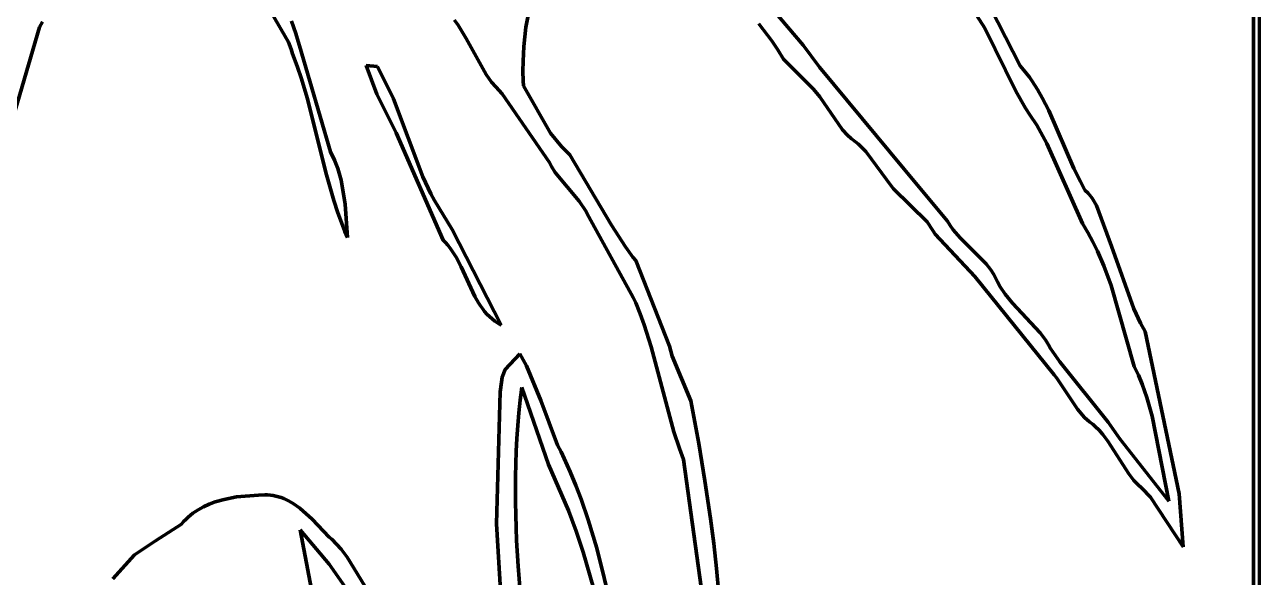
# Model space of a CAD drawing. Header units: millimetres. Extents: x 0 to 7.9, y 0 to 11.
# Drawn here: x 4.979 to 7.875, y 2.919 to 4.215 of the extents above; entities that cross this region are included whole.
import ezdxf

# ---------------------------------------------------------------- set-up
doc = ezdxf.new("R2010")
doc.units = ezdxf.units.MM
doc.layers.add('color#020202ff', color=7, linetype='CONTINUOUS', lineweight=100)
doc.layers.add('color#fefefeff', color=7, linetype='CONTINUOUS', lineweight=100)

msp = doc.modelspace()

# ---------------------------------------------------------------- linework, layer by layer
at = {"layer": 'color#020202ff'}
for p, q in [((7.875, 11.0278), (7.875, 0.2306)), ((7.861, 0.3889), (7.8611, 9.6806)), ((6.193, 4.4005), (6.1549, 4.2089)), ((7.2063, 4.3303), (7.3142, 4.1178)), ((6.7151, 4.2725), (6.8051, 4.1669)), ((5.5982, 4.1737), (5.5581, 4.2428)), ((7.2309, 4.2061), (7.2114, 4.2371)), ((5.0138, 4.2089), (4.9097, 3.8558)), ((5.0208, 4.2213), (5.0138, 4.2089)), ((5.605, 4.2228), (5.6152, 4.1943)), ((5.9958, 4.2132), (5.9872, 4.2251)), ((6.015, 4.1819), (5.9958, 4.2132)), ((6.1549, 4.2089), (6.15, 4.1632)), ((6.7314, 4.1765), (6.7009, 4.217)), ((7.3043, 4.0586), (7.2309, 4.2061)), ((5.6044, 4.1576), (5.5982, 4.1737)), ((5.6152, 4.1943), (5.6209, 4.1749)), ((5.6209, 4.1749), (5.6235, 4.165)), ((6.0614, 4.0979), (6.015, 4.1819)), ((6.7456, 4.1555), (6.7314, 4.1765)), ((5.6074, 4.1464), (5.6044, 4.1576)), ((5.6186, 4.1173), (5.6074, 4.1464)), ((5.6235, 4.165), (5.6962, 3.9167)), ((6.15, 4.1632), (6.1482, 4.1289)), ((6.7589, 4.1338), (6.7456, 4.1555)), ((6.8051, 4.1669), (6.8434, 4.1148)), ((5.6286, 4.0879), (5.6186, 4.1173)), ((5.7802, 4.1186), (5.8066, 4.1164)), ((5.805, 4.0514), (5.7802, 4.1186)), ((5.8066, 4.1164), (5.844, 4.0404)), ((6.1482, 4.1289), (6.148, 4.106)), ((6.8214, 4.0716), (6.7589, 4.1338)), ((6.8434, 4.1148), (7.0417, 3.8761)), ((7.3142, 4.1178), (7.3217, 4.1091)), ((5.642, 4.0433), (5.6286, 4.0879)), ((6.0744, 4.0801), (6.0614, 4.0979)), ((6.148, 4.106), (6.1488, 4.083)), ((6.1488, 4.083), (6.1495, 4.0715)), ((7.3217, 4.1091), (7.3288, 4.1003)), ((7.3288, 4.1003), (7.3357, 4.0912)), ((7.3357, 4.0912), (7.3422, 4.0819)), ((6.084, 4.0688), (6.0744, 4.0801)), ((6.0993, 4.0522), (6.084, 4.0688)), ((6.1495, 4.0715), (6.2125, 3.9599)), ((6.8296, 4.0633), (6.8214, 4.0716)), ((6.8445, 4.0452), (6.8296, 4.0633)), ((7.327, 4.0189), (7.3043, 4.0586)), ((7.3422, 4.0819), (7.3544, 4.0629)), ((7.3544, 4.0629), (7.3657, 4.0433)), ((5.6874, 3.8625), (5.642, 4.0433)), ((5.8506, 3.9609), (5.805, 4.0514)), ((5.844, 4.0404), (5.9133, 3.858)), ((6.2104, 3.8916), (6.0993, 4.0522)), ((6.8976, 3.9682), (6.8445, 4.0452)), ((7.3657, 4.0433), (7.3811, 4.013)), ((7.3371, 4.0035), (7.327, 4.0189)), ((7.353, 3.9788), (7.3371, 4.0035)), ((7.3811, 4.013), (7.4403, 3.8772)), ((6.9094, 3.9553), (6.8976, 3.9682)), ((7.3764, 3.9359), (7.353, 3.9788)), ((5.9605, 3.7096), (5.8506, 3.9609)), ((6.2125, 3.9599), (6.2382, 3.9286)), ((6.9181, 3.9474), (6.9094, 3.9553)), ((6.9276, 3.9401), (6.9181, 3.9474)), ((6.9351, 3.9342), (6.9276, 3.9401)), ((5.6962, 3.9167), (5.7057, 3.8973)), ((6.2382, 3.9286), (6.2577, 3.9097)), ((6.2577, 3.9097), (6.3554, 3.7448)), ((6.952, 3.9175), (6.9351, 3.9342)), ((7.0138, 3.8335), (6.952, 3.9175)), ((7.4604, 3.7486), (7.3764, 3.9359)), ((5.7057, 3.8973), (5.7134, 3.8774)), ((6.2152, 3.8817), (6.2104, 3.8916)), ((6.2237, 3.8677), (6.2152, 3.8817)), ((5.7043, 3.8027), (5.6874, 3.8625)), ((5.7134, 3.8774), (5.7213, 3.8501)), ((5.9133, 3.858), (5.932, 3.8179)), ((6.2795, 3.8009), (6.2237, 3.8677)), ((7.0417, 3.8761), (7.1436, 3.7542)), ((7.4403, 3.8772), (7.4553, 3.8467)), ((5.7213, 3.8501), (5.7308, 3.7938)), ((7.0169, 3.8299), (7.0138, 3.8335)), ((7.0957, 3.752), (7.0169, 3.8299)), ((7.4553, 3.8467), (7.4661, 3.8269)), ((7.4661, 3.8269), (7.4734, 3.8195)), ((5.7138, 3.7732), (5.7043, 3.8027)), ((5.7308, 3.7938), (5.7361, 3.7152)), ((5.932, 3.8179), (5.9404, 3.8022)), ((5.9404, 3.8022), (5.9823, 3.7341)), ((6.295, 3.7785), (6.2795, 3.8009)), ((7.4734, 3.8195), (7.4828, 3.8076)), ((7.4828, 3.8076), (7.4932, 3.7905)), ((5.7244, 3.7441), (5.7138, 3.7732)), ((6.3026, 3.7639), (6.295, 3.7785)), ((7.4932, 3.7905), (7.5284, 3.6955)), ((5.7301, 3.7296), (5.7244, 3.7441)), ((6.4067, 3.5749), (6.3026, 3.7639)), ((6.3554, 3.7448), (6.3881, 3.694)), ((7.1094, 3.732), (7.0957, 3.752)), ((7.1436, 3.7542), (7.1499, 3.7435)), ((7.1499, 3.7435), (7.1571, 3.7335)), ((7.473, 3.7272), (7.4604, 3.7486)), ((5.7361, 3.7152), (5.7301, 3.7296)), ((5.9665, 3.7036), (5.9605, 3.7096)), ((5.9823, 3.7341), (6.0971, 3.5103)), ((7.1147, 3.7234), (7.1094, 3.732)), ((7.2074, 3.6243), (7.1147, 3.7234)), ((7.1571, 3.7335), (7.1731, 3.715)), ((7.1731, 3.715), (7.2342, 3.6542)), ((7.4846, 3.7054), (7.473, 3.7272)), ((5.9721, 3.6973), (5.9665, 3.7036)), ((5.9773, 3.6907), (5.9721, 3.6973)), ((5.9822, 3.6839), (5.9773, 3.6907)), ((5.9868, 3.6768), (5.9822, 3.6839)), ((6.3881, 3.694), (6.406, 3.6697)), ((7.4954, 3.6832), (7.4846, 3.7054)), ((7.51, 3.6493), (7.4954, 3.6832)), ((7.5284, 3.6955), (7.5807, 3.5482)), ((5.9912, 3.6695), (5.9868, 3.6768)), ((6.003, 3.6469), (5.9912, 3.6695)), ((6.406, 3.6697), (6.4123, 3.6618)), ((6.4123, 3.6618), (6.4915, 3.461)), ((7.2342, 3.6542), (7.2454, 3.6396)), ((7.5272, 3.603), (7.51, 3.6493)), ((6.0353, 3.577), (6.003, 3.6469)), ((7.3935, 3.3934), (7.2074, 3.6243)), ((7.2454, 3.6396), (7.252, 3.6291)), ((7.252, 3.6291), (7.2577, 3.618)), ((7.2577, 3.618), (7.2608, 3.6117)), ((7.2608, 3.6117), (7.2675, 3.5997)), ((7.2675, 3.5997), (7.2791, 3.5829)), ((7.5818, 3.4129), (7.5272, 3.603)), ((6.0436, 3.5624), (6.0353, 3.577)), ((6.0481, 3.5555), (6.0436, 3.5624)), ((6.4124, 3.5623), (6.4067, 3.5749)), ((6.4228, 3.5369), (6.4124, 3.5623)), ((7.2791, 3.5829), (7.2964, 3.5619)), ((7.2964, 3.5619), (7.3613, 3.4918)), ((6.0529, 3.5487), (6.0481, 3.5555)), ((6.058, 3.5422), (6.0529, 3.5487)), ((6.0634, 3.536), (6.058, 3.5422)), ((6.0693, 3.5301), (6.0634, 3.536)), ((6.4322, 3.5111), (6.4228, 3.5369)), ((7.5807, 3.5482), (7.5962, 3.5145)), ((6.0755, 3.5246), (6.0693, 3.5301)), ((6.0822, 3.5194), (6.0755, 3.5246)), ((6.0894, 3.5146), (6.0822, 3.5194)), ((6.0971, 3.5103), (6.0894, 3.5146)), ((6.4488, 3.4588), (6.4322, 3.5111)), ((7.5962, 3.5145), (7.6073, 3.4949)), ((7.3613, 3.4918), (7.3733, 3.4753)), ((7.3733, 3.4753), (7.3803, 3.4635)), ((7.6073, 3.4949), (7.6872, 3.1148)), ((6.502, 3.2597), (6.4488, 3.4588)), ((6.4915, 3.461), (6.4979, 3.4369)), ((7.3803, 3.4635), (7.3854, 3.4554)), ((7.3854, 3.4554), (7.4071, 3.4239)), ((6.1061, 3.4062), (6.1405, 3.4431)), ((6.1405, 3.4431), (6.1562, 3.415)), ((6.4979, 3.4369), (6.5417, 3.3328)), ((7.4071, 3.4239), (7.5209, 3.2826)), ((6.0975, 3.3764), (6.0989, 3.3881)), ((6.0989, 3.3881), (6.1061, 3.4062)), ((6.1562, 3.415), (6.1898, 3.3335)), ((7.4004, 3.3857), (7.3935, 3.3934)), ((7.5913, 3.3925), (7.5818, 3.4129)), ((7.5999, 3.3717), (7.5913, 3.3925)), ((6.0947, 3.3536), (6.0975, 3.3764)), ((6.145, 3.3641), (6.1414, 3.3343)), ((6.2078, 3.1829), (6.145, 3.3641)), ((7.4489, 3.313), (7.4004, 3.3857)), ((7.6111, 3.34), (7.5999, 3.3717)), ((6.086, 3.044), (6.0947, 3.3536)), ((6.1414, 3.3343), (6.1384, 3.3044)), ((6.1898, 3.3335), (6.2293, 3.2283)), ((6.5417, 3.3328), (6.5438, 3.3197)), ((7.6234, 3.2968), (7.6111, 3.34)), ((6.1384, 3.3044), (6.1359, 3.2745)), ((6.5438, 3.3197), (6.5601, 3.2325)), ((7.4652, 3.2934), (7.4489, 3.313)), ((6.1359, 3.2745), (6.1339, 3.2446)), ((7.4765, 3.283), (7.4652, 3.2934)), ((7.485, 3.2767), (7.4765, 3.283)), ((7.4901, 3.2725), (7.485, 3.2767)), ((7.4996, 3.2634), (7.4901, 3.2725)), ((7.5209, 3.2826), (7.5481, 3.2433)), ((7.6631, 3.0976), (7.6234, 3.2968)), ((6.1339, 3.2446), (6.1323, 3.2146)), ((6.5148, 3.2206), (6.502, 3.2597)), ((7.5083, 3.2537), (7.4996, 3.2634)), ((7.52, 3.2382), (7.5083, 3.2537)), ((7.5481, 3.2433), (7.6631, 3.0976)), ((6.1323, 3.2146), (6.1312, 3.1847)), ((6.2293, 3.2283), (6.2372, 3.2129)), ((6.5244, 3.1949), (6.5148, 3.2206)), ((6.5601, 3.2325), (6.5748, 3.1449)), ((7.5687, 3.1611), (7.52, 3.2382)), ((6.2372, 3.2129), (6.2447, 3.1974)), ((6.2447, 3.1974), (6.259, 3.166)), ((6.5729, 2.8433), (6.5244, 3.1949)), ((6.1312, 3.1847), (6.1305, 3.1548)), ((6.255, 3.0755), (6.2078, 3.1829)), ((6.259, 3.166), (6.2722, 3.1342)), ((7.5808, 3.146), (7.5687, 3.1611)), ((6.1305, 3.1548), (6.1303, 3.1248)), ((6.2722, 3.1342), (6.2844, 3.1021)), ((6.5748, 3.1449), (6.5877, 3.0569)), ((7.5898, 3.1365), (7.5808, 3.146)), ((7.5996, 3.1278), (7.5898, 3.1365)), ((7.62, 3.107), (7.5996, 3.1278)), ((5.4257, 3.0954), (5.4471, 3.1015)), ((5.4471, 3.1015), (5.4764, 3.1072)), ((5.4764, 3.1072), (5.5279, 3.1117)), ((5.5279, 3.1117), (5.5422, 3.1121)), ((5.5422, 3.1121), (5.5491, 3.1119)), ((5.5491, 3.1119), (5.5558, 3.1114)), ((5.5558, 3.1114), (5.5623, 3.1106)), ((5.5623, 3.1106), (5.5687, 3.1093)), ((5.5687, 3.1093), (5.5749, 3.1078)), ((5.5749, 3.1078), (5.5809, 3.1058)), ((5.5809, 3.1058), (5.5869, 3.1036)), ((5.5869, 3.1036), (5.5983, 3.0984)), ((6.1303, 3.1248), (6.1305, 3.0949)), ((6.2844, 3.1021), (6.3011, 3.0532)), ((7.6967, 2.9904), (7.62, 3.107)), ((7.6872, 3.1148), (7.6967, 2.9904)), ((5.3738, 3.0689), (5.3797, 3.0731)), ((5.3797, 3.0731), (5.3858, 3.0771)), ((5.3858, 3.0771), (5.3986, 3.0841)), ((5.3986, 3.0841), (5.4119, 3.0902)), ((5.4119, 3.0902), (5.4257, 3.0954)), ((5.5983, 3.0984), (5.6092, 3.0921)), ((5.6092, 3.0921), (5.6247, 3.0811)), ((5.6247, 3.0811), (5.6534, 3.055)), ((6.1305, 3.0949), (6.131, 3.0649)), ((6.273, 3.0267), (6.255, 3.0755)), ((5.286, 3.0043), (5.3471, 3.0435)), ((5.3471, 3.0435), (5.352, 3.0492)), ((5.352, 3.0492), (5.3571, 3.0546)), ((5.3571, 3.0546), (5.3624, 3.0597)), ((5.3624, 3.0597), (5.368, 3.0645)), ((5.368, 3.0645), (5.3738, 3.0689)), ((5.6534, 3.055), (5.6936, 3.0131)), ((6.0959, 2.8754), (6.086, 3.044)), ((6.131, 3.0649), (6.1319, 3.035)), ((6.3011, 3.0532), (6.321, 2.9871)), ((6.5877, 3.0569), (6.5953, 2.9982)), ((5.6937, 2.9497), (5.6253, 3.03)), ((5.6253, 3.03), (5.6657, 2.8183)), ((5.6936, 3.0131), (5.6996, 3.0078)), ((6.1319, 3.035), (6.1331, 3.005)), ((6.2892, 2.9774), (6.273, 3.0267)), ((5.2368, 2.9715), (5.286, 3.0043)), ((5.6996, 3.0078), (5.711, 2.9966)), ((5.711, 2.9966), (5.7214, 2.9848)), ((5.7214, 2.9848), (5.7357, 2.9659)), ((6.1331, 3.005), (6.1366, 2.9451)), ((6.321, 2.9871), (6.3799, 2.7529)), ((6.5953, 2.9982), (6.6019, 2.9393)), ((5.1861, 2.9152), (5.2368, 2.9715)), ((5.7357, 2.9659), (5.7937, 2.8711)), ((6.3132, 2.8942), (6.2892, 2.9774)), ((5.7928, 2.8085), (5.6937, 2.9497)), ((6.1366, 2.9451), (6.1411, 2.8853)), ((6.6019, 2.9393), (6.6077, 2.8803))]:
    msp.add_line(p, q, dxfattribs=at)
at = {"layer": 'color#fefefeff'}
for p, q in [((7.8611, 9.6806), (7.861, 0.3889)), ((6.1549, 4.2089), (6.193, 4.4005)), ((7.3142, 4.1178), (7.2063, 4.3303)), ((6.8051, 4.1669), (6.7151, 4.2725)), ((5.5581, 4.2428), (5.5982, 4.1737)), ((7.2114, 4.2371), (7.2309, 4.2061)), ((4.9097, 3.8558), (5.0138, 4.2089)), ((5.0138, 4.2089), (5.0208, 4.2213)), ((5.6152, 4.1943), (5.605, 4.2228)), ((5.9872, 4.2251), (5.9958, 4.2132)), ((5.9958, 4.2132), (6.015, 4.1819)), ((6.15, 4.1632), (6.1549, 4.2089)), ((6.7009, 4.217), (6.7314, 4.1765)), ((7.2309, 4.2061), (7.3043, 4.0586)), ((5.5982, 4.1737), (5.6044, 4.1576)), ((5.6209, 4.1749), (5.6152, 4.1943)), ((5.6235, 4.165), (5.6209, 4.1749)), ((6.015, 4.1819), (6.0614, 4.0979)), ((6.7314, 4.1765), (6.7456, 4.1555)), ((5.6044, 4.1576), (5.6074, 4.1464)), ((5.6074, 4.1464), (5.6186, 4.1173)), ((5.6962, 3.9167), (5.6235, 4.165)), ((6.1482, 4.1289), (6.15, 4.1632)), ((6.7456, 4.1555), (6.7589, 4.1338)), ((6.8434, 4.1148), (6.8051, 4.1669)), ((5.6186, 4.1173), (5.6286, 4.0879)), ((5.7802, 4.1186), (5.805, 4.0514)), ((5.8066, 4.1164), (5.7802, 4.1186)), ((5.844, 4.0404), (5.8066, 4.1164)), ((6.148, 4.106), (6.1482, 4.1289)), ((6.7589, 4.1338), (6.8214, 4.0716)), ((7.0417, 3.8761), (6.8434, 4.1148)), ((7.3217, 4.1091), (7.3142, 4.1178)), ((5.6286, 4.0879), (5.642, 4.0433)), ((6.0614, 4.0979), (6.0744, 4.0801)), ((6.1488, 4.083), (6.148, 4.106)), ((6.1495, 4.0715), (6.1488, 4.083)), ((7.3288, 4.1003), (7.3217, 4.1091)), ((7.3357, 4.0912), (7.3288, 4.1003)), ((7.3422, 4.0819), (7.3357, 4.0912)), ((6.0744, 4.0801), (6.084, 4.0688)), ((6.084, 4.0688), (6.0993, 4.0522)), ((6.2125, 3.9599), (6.1495, 4.0715)), ((6.8214, 4.0716), (6.8296, 4.0633)), ((6.8296, 4.0633), (6.8445, 4.0452)), ((7.3043, 4.0586), (7.327, 4.0189)), ((7.3544, 4.0629), (7.3422, 4.0819)), ((7.3657, 4.0433), (7.3544, 4.0629)), ((5.642, 4.0433), (5.6874, 3.8625)), ((5.805, 4.0514), (5.8506, 3.9609)), ((5.9133, 3.858), (5.844, 4.0404)), ((6.0993, 4.0522), (6.2104, 3.8916)), ((6.8445, 4.0452), (6.8976, 3.9682)), ((7.3811, 4.013), (7.3657, 4.0433)), ((7.327, 4.0189), (7.3371, 4.0035)), ((7.3371, 4.0035), (7.353, 3.9788)), ((7.4403, 3.8772), (7.3811, 4.013)), ((6.8976, 3.9682), (6.9094, 3.9553)), ((7.353, 3.9788), (7.3764, 3.9359)), ((5.8506, 3.9609), (5.9605, 3.7096)), ((6.2382, 3.9286), (6.2125, 3.9599)), ((6.9094, 3.9553), (6.9181, 3.9474)), ((6.9181, 3.9474), (6.9276, 3.9401)), ((6.9276, 3.9401), (6.9351, 3.9342)), ((5.7057, 3.8973), (5.6962, 3.9167)), ((6.2577, 3.9097), (6.2382, 3.9286)), ((6.3554, 3.7448), (6.2577, 3.9097)), ((6.9351, 3.9342), (6.952, 3.9175)), ((6.952, 3.9175), (7.0138, 3.8335)), ((7.3764, 3.9359), (7.4604, 3.7486)), ((5.7134, 3.8774), (5.7057, 3.8973)), ((6.2104, 3.8916), (6.2152, 3.8817)), ((6.2152, 3.8817), (6.2237, 3.8677)), ((5.6874, 3.8625), (5.7043, 3.8027)), ((5.7213, 3.8501), (5.7134, 3.8774)), ((5.932, 3.8179), (5.9133, 3.858)), ((6.2237, 3.8677), (6.2795, 3.8009)), ((7.1436, 3.7542), (7.0417, 3.8761)), ((7.4553, 3.8467), (7.4403, 3.8772)), ((5.7308, 3.7938), (5.7213, 3.8501)), ((7.0138, 3.8335), (7.0169, 3.8299)), ((7.0169, 3.8299), (7.0957, 3.752)), ((7.4661, 3.8269), (7.4553, 3.8467)), ((7.4734, 3.8195), (7.4661, 3.8269)), ((5.7043, 3.8027), (5.7138, 3.7732)), ((5.7361, 3.7152), (5.7308, 3.7938)), ((5.9404, 3.8022), (5.932, 3.8179)), ((5.9823, 3.7341), (5.9404, 3.8022)), ((6.2795, 3.8009), (6.295, 3.7785)), ((7.4828, 3.8076), (7.4734, 3.8195)), ((7.4932, 3.7905), (7.4828, 3.8076)), ((5.7138, 3.7732), (5.7244, 3.7441)), ((6.295, 3.7785), (6.3026, 3.7639)), ((7.5284, 3.6955), (7.4932, 3.7905)), ((5.7244, 3.7441), (5.7301, 3.7296)), ((6.3026, 3.7639), (6.4067, 3.5749)), ((6.3881, 3.694), (6.3554, 3.7448)), ((7.0957, 3.752), (7.1094, 3.732)), ((7.1499, 3.7435), (7.1436, 3.7542)), ((7.1571, 3.7335), (7.1499, 3.7435)), ((7.4604, 3.7486), (7.473, 3.7272)), ((5.7301, 3.7296), (5.7361, 3.7152)), ((5.9605, 3.7096), (5.9665, 3.7036)), ((6.0971, 3.5103), (5.9823, 3.7341)), ((7.1094, 3.732), (7.1147, 3.7234)), ((7.1147, 3.7234), (7.2074, 3.6243)), ((7.1731, 3.715), (7.1571, 3.7335)), ((7.2342, 3.6542), (7.1731, 3.715)), ((7.473, 3.7272), (7.4846, 3.7054)), ((5.9665, 3.7036), (5.9721, 3.6973)), ((5.9721, 3.6973), (5.9773, 3.6907)), ((5.9773, 3.6907), (5.9822, 3.6839)), ((5.9822, 3.6839), (5.9868, 3.6768)), ((6.406, 3.6697), (6.3881, 3.694)), ((7.4846, 3.7054), (7.4954, 3.6832)), ((7.4954, 3.6832), (7.51, 3.6493)), ((7.5807, 3.5482), (7.5284, 3.6955)), ((5.9868, 3.6768), (5.9912, 3.6695)), ((5.9912, 3.6695), (6.003, 3.6469)), ((6.4123, 3.6618), (6.406, 3.6697)), ((6.4915, 3.461), (6.4123, 3.6618)), ((7.2454, 3.6396), (7.2342, 3.6542)), ((7.51, 3.6493), (7.5272, 3.603)), ((6.003, 3.6469), (6.0353, 3.577)), ((7.2074, 3.6243), (7.3935, 3.3934)), ((7.252, 3.6291), (7.2454, 3.6396)), ((7.2577, 3.618), (7.252, 3.6291)), ((7.2608, 3.6117), (7.2577, 3.618)), ((7.2675, 3.5997), (7.2608, 3.6117)), ((7.2791, 3.5829), (7.2675, 3.5997)), ((7.5272, 3.603), (7.5818, 3.4129)), ((6.0353, 3.577), (6.0436, 3.5624)), ((6.0436, 3.5624), (6.0481, 3.5555)), ((6.4067, 3.5749), (6.4124, 3.5623)), ((6.4124, 3.5623), (6.4228, 3.5369)), ((7.2964, 3.5619), (7.2791, 3.5829)), ((7.3613, 3.4918), (7.2964, 3.5619)), ((6.0481, 3.5555), (6.0529, 3.5487)), ((6.0529, 3.5487), (6.058, 3.5422)), ((6.058, 3.5422), (6.0634, 3.536)), ((6.0634, 3.536), (6.0693, 3.5301)), ((6.4228, 3.5369), (6.4322, 3.5111)), ((7.5962, 3.5145), (7.5807, 3.5482)), ((6.0693, 3.5301), (6.0755, 3.5246)), ((6.0755, 3.5246), (6.0822, 3.5194)), ((6.0822, 3.5194), (6.0894, 3.5146)), ((6.0894, 3.5146), (6.0971, 3.5103)), ((6.4322, 3.5111), (6.4488, 3.4588)), ((7.6073, 3.4949), (7.5962, 3.5145)), ((7.3733, 3.4753), (7.3613, 3.4918)), ((7.3803, 3.4635), (7.3733, 3.4753)), ((7.6872, 3.1148), (7.6073, 3.4949)), ((6.4488, 3.4588), (6.502, 3.2597)), ((6.4979, 3.4369), (6.4915, 3.461)), ((7.3854, 3.4554), (7.3803, 3.4635)), ((7.4071, 3.4239), (7.3854, 3.4554)), ((6.1405, 3.4431), (6.1061, 3.4062)), ((6.1562, 3.415), (6.1405, 3.4431)), ((6.5417, 3.3328), (6.4979, 3.4369)), ((7.5209, 3.2826), (7.4071, 3.4239)), ((6.0989, 3.3881), (6.0975, 3.3764)), ((6.1061, 3.4062), (6.0989, 3.3881)), ((6.1898, 3.3335), (6.1562, 3.415)), ((7.3935, 3.3934), (7.4004, 3.3857)), ((7.5818, 3.4129), (7.5913, 3.3925)), ((7.5913, 3.3925), (7.5999, 3.3717)), ((6.0975, 3.3764), (6.0947, 3.3536)), ((6.1414, 3.3343), (6.145, 3.3641)), ((6.145, 3.3641), (6.2078, 3.1829)), ((7.4004, 3.3857), (7.4489, 3.313)), ((7.5999, 3.3717), (7.6111, 3.34)), ((6.0947, 3.3536), (6.086, 3.044)), ((6.1384, 3.3044), (6.1414, 3.3343)), ((6.2293, 3.2283), (6.1898, 3.3335)), ((6.5438, 3.3197), (6.5417, 3.3328)), ((7.6111, 3.34), (7.6234, 3.2968)), ((6.1359, 3.2745), (6.1384, 3.3044)), ((6.5601, 3.2325), (6.5438, 3.3197)), ((7.4489, 3.313), (7.4652, 3.2934)), ((6.1339, 3.2446), (6.1359, 3.2745)), ((7.4652, 3.2934), (7.4765, 3.283)), ((7.4765, 3.283), (7.485, 3.2767)), ((7.485, 3.2767), (7.4901, 3.2725)), ((7.4901, 3.2725), (7.4996, 3.2634)), ((7.5481, 3.2433), (7.5209, 3.2826)), ((7.6234, 3.2968), (7.6631, 3.0976)), ((6.1323, 3.2146), (6.1339, 3.2446)), ((6.502, 3.2597), (6.5148, 3.2206)), ((7.4996, 3.2634), (7.5083, 3.2537)), ((7.5083, 3.2537), (7.52, 3.2382)), ((7.6631, 3.0976), (7.5481, 3.2433)), ((6.1312, 3.1847), (6.1323, 3.2146)), ((6.2372, 3.2129), (6.2293, 3.2283)), ((6.5148, 3.2206), (6.5244, 3.1949)), ((6.5748, 3.1449), (6.5601, 3.2325)), ((7.52, 3.2382), (7.5687, 3.1611)), ((6.2447, 3.1974), (6.2372, 3.2129)), ((6.259, 3.166), (6.2447, 3.1974)), ((6.5244, 3.1949), (6.5729, 2.8433)), ((6.1305, 3.1548), (6.1312, 3.1847)), ((6.2078, 3.1829), (6.255, 3.0755)), ((6.2722, 3.1342), (6.259, 3.166)), ((7.5687, 3.1611), (7.5808, 3.146)), ((6.1303, 3.1248), (6.1305, 3.1548)), ((6.2844, 3.1021), (6.2722, 3.1342)), ((6.5877, 3.0569), (6.5748, 3.1449)), ((7.5808, 3.146), (7.5898, 3.1365)), ((7.5898, 3.1365), (7.5996, 3.1278)), ((7.5996, 3.1278), (7.62, 3.107)), ((5.4471, 3.1015), (5.4257, 3.0954)), ((5.4764, 3.1072), (5.4471, 3.1015)), ((5.5279, 3.1117), (5.4764, 3.1072)), ((5.5422, 3.1121), (5.5279, 3.1117)), ((5.5491, 3.1119), (5.5422, 3.1121)), ((5.5558, 3.1114), (5.5491, 3.1119)), ((5.5623, 3.1106), (5.5558, 3.1114)), ((5.5687, 3.1093), (5.5623, 3.1106)), ((5.5749, 3.1078), (5.5687, 3.1093)), ((5.5809, 3.1058), (5.5749, 3.1078)), ((5.5869, 3.1036), (5.5809, 3.1058)), ((5.5983, 3.0984), (5.5869, 3.1036)), ((6.1305, 3.0949), (6.1303, 3.1248)), ((6.3011, 3.0532), (6.2844, 3.1021)), ((7.62, 3.107), (7.6967, 2.9904)), ((7.6967, 2.9904), (7.6872, 3.1148)), ((5.3797, 3.0731), (5.3738, 3.0689)), ((5.3858, 3.0771), (5.3797, 3.0731)), ((5.3986, 3.0841), (5.3858, 3.0771)), ((5.4119, 3.0902), (5.3986, 3.0841)), ((5.4257, 3.0954), (5.4119, 3.0902)), ((5.6092, 3.0921), (5.5983, 3.0984)), ((5.6247, 3.0811), (5.6092, 3.0921)), ((5.6534, 3.055), (5.6247, 3.0811)), ((6.131, 3.0649), (6.1305, 3.0949)), ((6.255, 3.0755), (6.273, 3.0267)), ((5.3471, 3.0435), (5.286, 3.0043)), ((5.352, 3.0492), (5.3471, 3.0435)), ((5.3571, 3.0546), (5.352, 3.0492)), ((5.3624, 3.0597), (5.3571, 3.0546)), ((5.368, 3.0645), (5.3624, 3.0597)), ((5.3738, 3.0689), (5.368, 3.0645)), ((5.6936, 3.0131), (5.6534, 3.055)), ((6.086, 3.044), (6.0959, 2.8754)), ((6.1319, 3.035), (6.131, 3.0649)), ((6.321, 2.9871), (6.3011, 3.0532)), ((6.5953, 2.9982), (6.5877, 3.0569)), ((5.6657, 2.8183), (5.6253, 3.03)), ((5.6253, 3.03), (5.6937, 2.9497)), ((5.6996, 3.0078), (5.6936, 3.0131)), ((6.1331, 3.005), (6.1319, 3.035)), ((6.273, 3.0267), (6.2892, 2.9774)), ((5.286, 3.0043), (5.2368, 2.9715)), ((5.711, 2.9966), (5.6996, 3.0078)), ((5.7214, 2.9848), (5.711, 2.9966)), ((5.7357, 2.9659), (5.7214, 2.9848)), ((6.1366, 2.9451), (6.1331, 3.005)), ((6.3799, 2.7529), (6.321, 2.9871)), ((6.6019, 2.9393), (6.5953, 2.9982)), ((5.2368, 2.9715), (5.1861, 2.9152)), ((5.7937, 2.8711), (5.7357, 2.9659)), ((6.2892, 2.9774), (6.3132, 2.8942)), ((5.6937, 2.9497), (5.7928, 2.8085)), ((6.1411, 2.8853), (6.1366, 2.9451)), ((6.6077, 2.8803), (6.6019, 2.9393))]:
    msp.add_line(p, q, dxfattribs=at)

doc.saveas('drawing.dxf')
